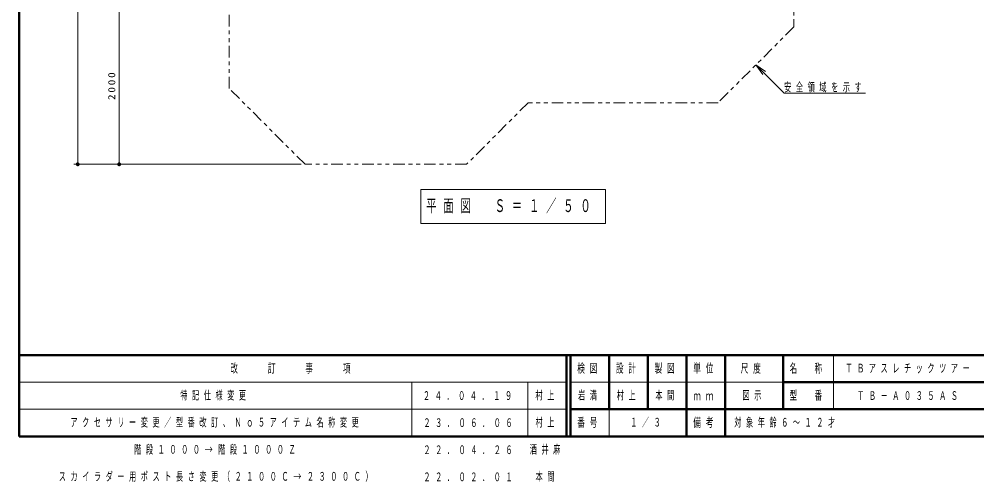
# Model space of a CAD drawing. Units: millimetres on the paper, scale 1:50. Extents: x -385 to 0, y -594 to 267.
# Drawn here: x -385 to -137.4, y -11.7 to 107.8 of the extents above; entities that cross this region are included whole.
import ezdxf

# ---------------------------------------------------------------- set-up
doc = ezdxf.new("R2010")
doc.units = ezdxf.units.MM
doc.linetypes.add('USER3', pattern=[8, 3, -1, 1, -1, 1, -1])
doc.layers.add('LY_1', color=7, linetype='Continuous', lineweight=50)
doc.layers.add('LY_2', color=7, linetype='Continuous', lineweight=13)
doc.styles.add('ＭＳ ゴシック', font='')
doc.styles.get('ＭＳ ゴシック').set_extended_font_data('MS Gothic')

# ---------------------------------------------------------------- blocks, each defined once
blk = doc.blocks.new('filled_dot')
at = {"color": 0, "linetype": 'Continuous', "lineweight": -2, "const_width": 1.25}
blk.add_lwpolyline([(-0.625, 0, 1), (0.625, 0, 1)], format="xyb", close=True, dxfattribs=at)

msp = doc.modelspace()

# ---------------------------------------------------------------- linework, layer by layer
at = {"layer": 'LY_1', "lineweight": 13}
for p, q in [((-369.857, 70.304), (-369.857, 233.342)), ((-359.136, 70.304), (-359.136, 110.304)), ((-192.765, 93.535), (-194.533, 96.01)), ((-194.533, 96.01), (-192.058, 94.242)), ((-194.533, 96.01), (-192.411, 93.888)), ((-194.533, 96.01), (-187.227, 88.704)), ((-187.227, 88.704), (-166.227, 88.704)), ((-312.09, 70.304), (-370.857, 70.304)), ((-312.09, 70.304), (-360.136, 70.304)), ((-281.185, 63.826), (-281.185, 55.026)), ((-233.385, 63.826), (-281.185, 63.826)), ((-233.385, 55.026), (-233.385, 63.826)), ((-281.185, 55.026), (-233.385, 55.026))]:
    msp.add_line(p, q, dxfattribs=at)
at = {"layer": 'LY_1', "linetype": 'USER3', "lineweight": 13}
for p, q in [((-330.681, 89.895), (-330.681, 137.65)), ((-184.737, 131.789), (-184.737, 105.805)), ((-184.737, 105.805), (-204.328, 86.214)), ((-311.09, 70.304), (-330.681, 89.895)), ((-253.417, 86.214), (-269.328, 70.304)), ((-204.328, 86.214), (-253.417, 86.214)), ((-269.328, 70.304), (-311.09, 70.304))]:
    msp.add_line(p, q, dxfattribs=at)
at = {"layer": 'LY_2', "lineweight": 50}
for p, q in [((-385, 267), (-385, 0)), ((-385, 21), (0, 21)), ((-385, 0), (0, 0))]:
    msp.add_line(p, q, dxfattribs=at)
at = {"layer": 'LY_2', "color": 140, "lineweight": 50}
for p, q in [((-243.5, 21), (-243.5, 0)), ((-242.5, 21), (-242.5, 0)), ((-232.5, 21), (-232.5, 7)), ((-222.5, 21), (-222.5, 7)), ((-212.5, 21), (-212.5, 0)), ((-202.5, 21), (-202.5, 7)), ((-187.5, 21), (-187.5, 7)), ((-187.5, 14), (-70, 14)), ((-242.5, 7), (0, 7)), ((-202.5, 7), (-202.5, 0))]:
    msp.add_line(p, q, dxfattribs=at)
at = {"layer": 'LY_2'}
for p, q in [((-174.5, 21), (-174.5, 7)), ((-385, 14), (-243.5, 14)), ((-283.5, 14), (-283.5, 0)), ((-253.5, 14), (-253.5, 0)), ((-242.5, 14), (-187.5, 14)), ((-385, 7), (-243.5, 7)), ((-232.5, 7), (-232.5, 0))]:
    msp.add_line(p, q, dxfattribs=at)

# ---------------------------------------------------------------- block references
at = {"layer": 'LY_1', "lineweight": 13, "xscale": 0.4, "yscale": 0.4, "rotation": 90}
for p in [(-369.857, 70.304), (-359.136, 70.304)]:
    msp.add_blockref('filled_dot', p, dxfattribs=at)

# ---------------------------------------------------------------- texts
at = {"layer": 'LY_1', "insert": (-360.136, 90.727), "char_height": 1.833, "attachment_point": 8, "rotation": 90, "style": 'ＭＳ ゴシック'}
msp.add_mtext('\\T1.33;\\W1.15;2000', dxfattribs=at)
at = {"layer": 'LY_1', "style": 'ＭＳ ゴシック'}
for s, insert, char_height, attachment_point in [('\\T1.64;\\W0.6;安全領域を示す', (-187.227, 88.854), 2.199, 7), ('\\T1.64;\\W0.6;平面図\u3000Ｓ＝１／５０', (-279.785, 59.426), 3.299, 4), ('\\T1.64;\\W0.6;ＴＢアスレチックツアー', (-154.75, 17.5), 2.199, 5), ('\\T1.64;\\W0.6;特記仕様変更', (-334.25, 10.5), 2.199, 5), ('\\T1.64;\\W0.6;２４．０４．１９', (-268.5, 10.5), 2.199, 5), ('\\T1.64;\\W0.6;村上', (-248.5, 10.5), 2.199, 5), ('\\T1.64;\\W0.6;岩満', (-237.5, 10.5), 2.199, 5), ('\\T1.64;\\W0.6;村上', (-230.5, 10.5), 2.199, 4), ('\\T1.64;\\W0.6;本間', (-217.5, 10.5), 2.199, 5), ('\\T1.64;\\W0.6;図示', (-198, 10.5), 2.199, 4), ('\\T1.64;\\W0.6;ＴＢ－Ａ０３５ＡＳ', (-154.75, 10.5), 2.199, 5), ('\\T1.64;\\W0.6;アクセサリー変更／型番改訂、Ｎｏ５アイテム名称変更', (-371.75, 3.5), 2.199, 4), ('\\T1.64;\\W0.6;村上', (-251.5, 3.5), 2.199, 4), ('\\T1.64;\\W0.6;１／３', (-222.5, 3.5), 2.199, 5), ('\\T1.64;\\W0.6;対象年齢６～１２才', (-186.5, 3.5), 2.199, 5), ('\\T1.64;\\W0.6;２３．０６．０６', (-280.5, 3.5), 2.199, 4), ('\\T1.64;\\W0.6;階段１０００→階段１０００Ｚ', (-355.25, -3.5), 2.199, 4), ('\\T1.64;\\W0.6;２２．０４．２６', (-280.5, -3.5), 2.199, 4), ('\\T1.64;\\W0.6;酒井麻', (-253, -3.5), 2.199, 4), ('\\T1.64;\\W0.6;スカイラダー用ポスト長さ変更（２１００Ｃ→２３００Ｃ）', (-374.75, -10.5), 2.199, 4), ('\\T1.64;\\W0.6;２２．０２．０１', (-280.5, -10.5), 2.199, 4), ('\\T1.64;\\W0.6;本間', (-251.5, -10.5), 2.199, 4)]:
    msp.add_mtext(s, dxfattribs=dict(at, insert=insert, char_height=char_height, attachment_point=attachment_point))
at = {"layer": 'LY_2', "char_height": 2.346, "attachment_point": 5, "style": 'ＭＳ ゴシック'}
for s, insert in [('\\T1.64;\\W0.6;改\u3000\u3000訂\u3000\u3000事\u3000\u3000項', (-314.25, 17.5)), ('\\T1.64;\\W0.6;検図', (-237.5, 17.5)), ('\\T1.64;\\W0.6;設計', (-227.5, 17.5)), ('\\T1.64;\\W0.6;製図', (-217.5, 17.5)), ('\\T1.64;\\W0.6;単位', (-207.5, 17.5)), ('\\T1.64;\\W0.6;尺度', (-195.25, 17.5)), ('\\T1.64;\\W0.6;名\u3000称', (-181, 17.5)), ('\\T1.64;\\W0.6;ｍｍ', (-207.5, 10.5)), ('\\T1.64;\\W0.6;型\u3000番', (-181, 10.5)), ('\\T1.64;\\W0.6;番号', (-237.5, 3.5)), ('\\T1.64;\\W0.6;備考', (-207.5, 3.5))]:
    msp.add_mtext(s, dxfattribs=dict(at, insert=insert))

doc.saveas('drawing.dxf')
